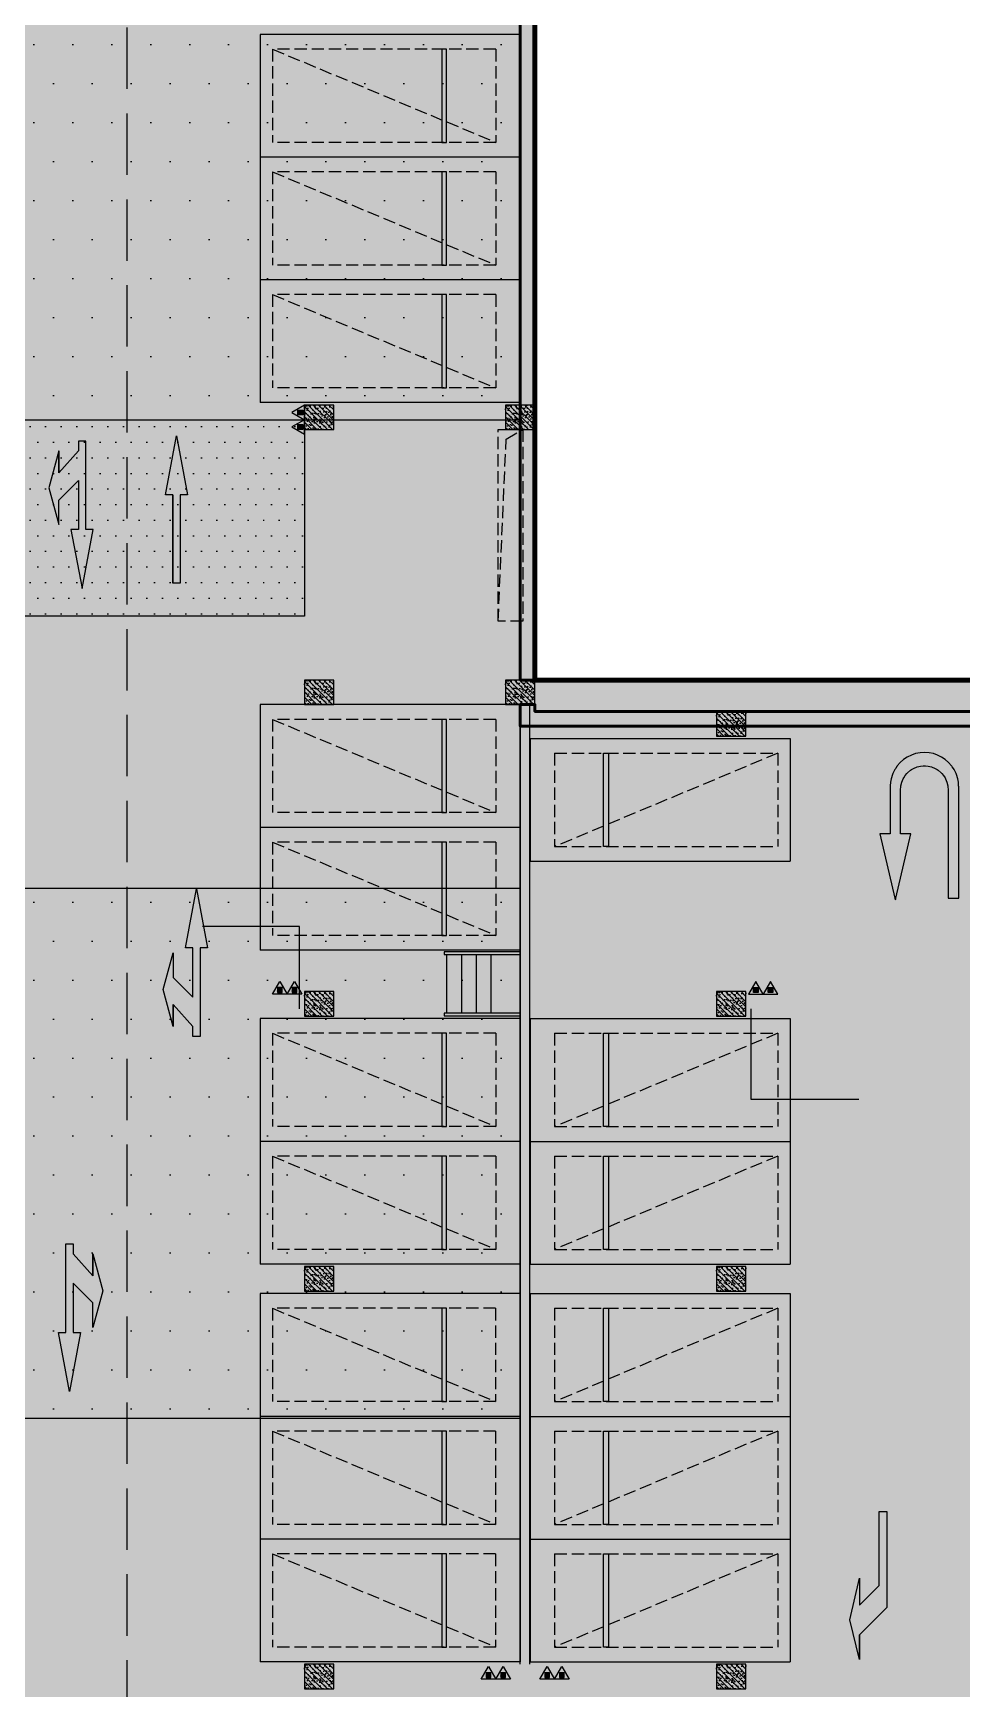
# Model space of a CAD drawing. Extents: x -1338203 to 1886333, y -530034 to 1031844.
# Drawn here: x 718328 to 737259, y 101746 to 135464 of the extents above; entities that cross this region are included whole.
import ezdxf

# ---------------------------------------------------------------- set-up
doc = ezdxf.new("R2010")
doc.units = 0
doc.header["$LTSCALE"] = 1000
doc.header["$MEASUREMENT"] = 0
for name, pattern in [('$2$DASH', [0.35, 0.25, -0.1]), ('A-001-平面B2$0$__DASH', [0.35, 0.25, -0.1]), ('DASH', [0.35, 0.25, -0.1])]:
    doc.linetypes.add(name, pattern=pattern)
for name, color, linetype in [('$0$0A-O-HOLE', 52, 'Continuous'), ('$0$DIM_SYMB', 3, 'Continuous'), ('0A-P-PKNG-LINE', 9, 'Continuous'), ('A-001-平面参照B1$0$0A-ELEV-PATT', 8, 'Continuous'), ('A-001-平面参照B1$0$A-001-平面参照B1$0$0A-E-STRS-RAIL', 163, 'Continuous'), ('A-001-平面参照B1$0$A-001-平面参照B1$0$0A-P-PKNG-LINE', 9, 'Continuous'), ('A-001-平面参照B1$0$AUDIT_D_220531184525-2', 40, 'Continuous'), ('A-001-平面参照B1$0$AUDIT_D_230220110243-2', 52, 'Continuous'), ('A-FIRE', 7, 'Continuous'), ('p-a-regular', 5, 'Continuous'), ('S001地下一墙柱$0$0S-CW-HATCH', 251, 'Continuous'), ('S001地下一墙柱$0$0S-CW-HATCH-UP', 251, 'Continuous'), ('S001地下一墙柱$0$S001地下一墙柱$0$0S-CC-LINE', 52, 'Continuous'), ('S001地下一墙柱$0$S001地下一墙柱$0$0S-CW-HATCH', 251, 'Continuous'), ('S001地下一墙柱$0$S001地下一墙柱$0$0S-CW-HATCH-UP', 251, 'Continuous'), ('中心线', 42, 'Continuous'), ('地面指向箭头', 7, 'Continuous'), ('负一层消火栓$0$0P-DIM-FH', 3, 'Continuous'), ('负一层消火栓$0$0P-EQUIP-FH', 7, 'Continuous')]:
    doc.layers.add(name, color=color, linetype=linetype)
doc.layers.add('AAD-A-PROOF', color=30, linetype='Continuous', plot=False)
doc.layers.add('p-a-regular-narrow', color=7, linetype='Continuous', true_color=0x9600ff)
doc.layers.add('p-a-wall', color=7, linetype='Continuous', lineweight=50)
doc.layers.add('p-h-walkable', color=7, linetype='Continuous', lineweight=70, true_color=0xf0f0f0)
pattern_1 = [(0, (-766365.4, -306889.1), (396.875, 793.75), [0, -793.75])]

# ---------------------------------------------------------------- blocks, each defined once
blk = doc.blocks.new('A-001-平面参照B1')
at = {"layer": 'A-001-平面参照B1$0$0A-ELEV-PATT'}
h = blk.add_hatch(dxfattribs=at)
h.set_pattern_fill('DOTS', color=256, scale=500)
h.set_pattern_definition(pattern_1)
h.paths.add_polyline_path([(-54209, -149450), (-54209, -177236), (-50099, -177236), (-50099, -177936), (-49159, -177936), (-49159, -179300), (-38097, -179300), (-38120, -167368), (-38109, -167352), (-38109, -149450)])
h = blk.add_hatch(dxfattribs=at)
h.set_pattern_fill('DOTS', color=256, scale=200)
h.set_pattern_definition([(360, (-766365.37, -306889.07), (158.75, 317.5), [0, -317.5])])
h.paths.add_polyline_path([(-49159, -179300), (-42509, -179300), (-42509, -183300), (-49159, -183300)])
h = blk.add_hatch(dxfattribs=at)
h.set_pattern_fill('DOTS', color=256, scale=500)
h.set_pattern_definition(pattern_1)
h.paths.add_polyline_path([(-48909, -188836), (-38109, -188836), (-38109, -199636), (-48909, -199636)])
at = {"layer": 'A-001-平面参照B1$0$A-001-平面参照B1$0$0A-E-STRS-RAIL'}
for points in [[(-38109, -190135), (-39659, -190135), (-39659, -190185), (-38109, -190185)], [(-38109, -191385), (-39659, -191385), (-39659, -191435), (-38109, -191435)]]:
    blk.add_lwpolyline(points, dxfattribs=at)
at = {"layer": 'A-001-平面参照B1$0$A-001-平面参照B1$0$0A-P-PKNG-LINE', "ltscale": 0.002}
blk.add_lwpolyline([(-38109, -190185), (-38109, -191385)], dxfattribs=at)
at = {"layer": 'A-001-平面参照B1$0$AUDIT_D_220531184525-2'}
for points in [[(-54209, -149450), (-54209, -177236), (-50099, -177236), (-50099, -177936), (-49159, -177936), (-49159, -179300), (-38097, -179300), (-38120, -167368), (-38109, -167352), (-38109, -149450), (-54209, -149450)], [(-39609, -190185), (-39609, -191385)], [(-39309, -190185), (-39309, -191385)], [(-39009, -190185), (-39009, -191385)], [(-38709, -190185), (-38709, -191385)]]:
    blk.add_lwpolyline(points, dxfattribs=at)
for points in [[(-49159, -179300), (-42509, -179300), (-42509, -183300), (-49159, -183300)], [(-48909, -188836), (-38109, -188836), (-38109, -199636), (-48909, -199636)]]:
    blk.add_lwpolyline(points, close=True, dxfattribs=at)
at = {"layer": 'A-001-平面参照B1$0$AUDIT_D_230220110243-2'}
for points in [[(-38110, -204643), (-38109, -185100)], [(-37910, -204643), (-37910, -185100)]]:
    blk.add_lwpolyline(points, dxfattribs=at)
blk = doc.blocks.new('A$C2C814229')
at = {"layer": '$0$0A-O-HOLE', "linetype": 'DASH'}
blk.add_lwpolyline([(-38559, -179499), (-38059, -179499), (-38059, -183399), (-38559, -183399)], close=True, dxfattribs=at)
blk.add_lwpolyline([(-38559, -183399), (-38396, -179692), (-38059, -179499)], dxfattribs=at)
blk = doc.blocks.new('负一层消火栓$0$$TwtSys$00000546')
h = blk.add_hatch()
h.set_pattern_fill('ANSI31', color=256, scale=200, style=0)
h.set_pattern_definition([(45, (-38543.802, -6670.83), (-17.67767, 17.67767), [])])
h.paths.add_polyline_path([(-65, 174), (65, 174), (65, 44), (-65, 44)])
for points in [[(0, 344), (-198, 0), (198, 0)], [(-65, 174), (65, 174), (65, 44), (-65, 44)]]:
    blk.add_lwpolyline(points, close=True)
blk = doc.blocks.new('负一层消火栓')
at = {"layer": '负一层消火栓$0$0P-DIM-FH'}
for p, q in [((-42609, -189618, 800), (-44583, -189618, 800)), ((-42609, -191293, 800), (-42609, -189618, 800)), ((-33409, -191293, 800), (-33409, -193134, 800)), ((-33409, -193134, 800), (-31206, -193134, 800))]:
    blk.add_line(p, q, dxfattribs=at)
at = {"layer": '负一层消火栓$0$0P-EQUIP-FH', "xscale": 0.7500000000000011, "yscale": 0.7500000000000011, "zscale": 0.7500000000000011, "rotation": 90}
for p in [(-42509, -179149), (-42509, -179446)]:
    blk.add_blockref('负一层消火栓$0$$TwtSys$00000546', p, dxfattribs=at)
at = {"layer": '负一层消火栓$0$0P-EQUIP-FH', "yscale": 0.75, "zscale": 0.75}
for p, xscale in [((-43008, -190993, 800), -0.75), ((-42710, -190993, 800), -0.75), ((-33308, -190993, 800), 0.75), ((-33010, -190993, 800), 0.75), ((-38755, -204944), -0.75), ((-38458, -204944), -0.75), ((-37560, -204944), -0.75), ((-37262, -204944), -0.75)]:
    blk.add_blockref('负一层消火栓$0$$TwtSys$00000546', p, dxfattribs=dict(at, xscale=xscale))
blk = doc.blocks.new('剖面位置')
at = {"layer": '$0$DIM_SYMB', "linetype": '$2$DASH', "ltscale": 5}
blk.add_lwpolyline([(-23908, 5282), (-23908, -83810), (-46125, -83810), (-46125, -260656)], dxfattribs=at)
blk.add_lwpolyline([(-23908, 5282), (-23908, -83810), (-46125, -83810), (-46125, -260656)], dxfattribs=at)
blk = doc.blocks.new('直行右转或左转')
at = {"layer": '地面指向箭头'}
blk.add_hatch(color=251, dxfattribs=at).paths.add_polyline_path([(3219528, 2452519), (3218327, 2452294), (3218327, 2452444), (3217325, 2452444), (3217726, 2452044), (3218227, 2452044), (3217476, 2451843), (3216725, 2452044), (3217175, 2452044), (3216725, 2452444), (3216524, 2452444), (3216524, 2452594), (3218327, 2452594), (3218327, 2452745)])
at = {"layer": '地面指向箭头', "color": 251}
blk.add_lwpolyline([(3216725, 2452044), (3217175, 2452044), (3216725, 2452044), (3217476, 2451843), (3218227, 2452044), (3217726, 2452044), (3217325, 2452444), (3218327, 2452444), (3218327, 2452294), (3219528, 2452519), (3218327, 2452745), (3218327, 2452594), (3216524, 2452594), (3216524, 2452444), (3216725, 2452444), (3217175, 2452044)], dxfattribs=at)
blk = doc.blocks.new('JTDT')
at = {"layer": 'A-FIRE'}
h = blk.add_hatch(color=251, dxfattribs=at)
h.dxf.hatch_style = 1
h.paths.add_polyline_path([(189165, 82916), (189162, 82988), (189159, 82988), (189147, 83060), (189144, 83075), (189126, 83123), (189114, 83162), (189105, 83180), (189081, 83230), (189072, 83245), (189057, 83269), (189036, 83299), (189024, 83317), (189021, 83320), (189021, 83323), (188961, 83389), (188893, 83449), (188818, 83500), (188734, 83542), (188650, 83571), (188561, 83586), (188468, 83592), (188378, 83586), (188288, 83571), (188202, 83542), (188118, 83500), (188043, 83449), (187974, 83389), (187915, 83323), (187915, 83320), (187912, 83317), (187900, 83299), (187882, 83269), (187864, 83245), (187858, 83230), (187831, 83180), (187822, 83162), (187810, 83123), (187795, 83075), (187789, 83060), (187777, 82988), (187771, 82916), (187771, 82895), (187771, 82839), (187771, 81938), (187559, 81938), (187559, 81935), (187867, 80625), (187876, 80592), (187882, 80625), (188190, 81935), (187983, 81935), (187983, 81938), (187983, 82839), (187986, 82895), (187989, 82916), (188007, 82988), (188037, 83060), (188046, 83075), (188076, 83123), (188109, 83162), (188124, 83180), (188184, 83230), (188205, 83245), (188247, 83269), (188318, 83299), (188390, 83317), (188441, 83320), (188468, 83323), (188492, 83320), (188543, 83317), (188615, 83299), (188686, 83269), (188728, 83245), (188749, 83230), (188809, 83180), (188824, 83162), (188857, 83123), (188887, 83075), (188896, 83060), (188926, 82988), (188944, 82916), (188947, 82895), (188949, 82839), (188949, 80625), (189168, 80625), (189168, 82839), (189168, 82895)])
at = {"layer": '地面指向箭头', "color": 251, "linetype": 'Continuous'}
blk.add_lwpolyline([(189165, 82916), (189162, 82988), (189159, 82988), (189147, 83060), (189144, 83075), (189126, 83123), (189114, 83162), (189105, 83180), (189081, 83230), (189072, 83245), (189057, 83269), (189036, 83299), (189024, 83317), (189021, 83320), (189021, 83323), (188961, 83389), (188893, 83449), (188818, 83500), (188734, 83542), (188650, 83571), (188561, 83586), (188468, 83592), (188378, 83586), (188288, 83571), (188202, 83542), (188118, 83500), (188043, 83449), (187974, 83389), (187915, 83323), (187915, 83320), (187912, 83317), (187900, 83299), (187882, 83269), (187864, 83245), (187858, 83230), (187831, 83180), (187822, 83162), (187810, 83123), (187795, 83075), (187789, 83060), (187777, 82988), (187771, 82916), (187771, 82895), (187771, 82839), (187771, 81938), (187559, 81938), (187559, 81935), (187867, 80625), (187876, 80592), (187882, 80625), (188190, 81935), (187983, 81935), (187983, 81938), (187983, 82839), (187986, 82895), (187989, 82916), (188007, 82988), (188037, 83060), (188046, 83075), (188076, 83123), (188109, 83162), (188124, 83180), (188184, 83230), (188205, 83245), (188247, 83269), (188318, 83299), (188390, 83317), (188441, 83320), (188468, 83323), (188492, 83320), (188543, 83317), (188615, 83299), (188686, 83269), (188728, 83245), (188749, 83230), (188809, 83180), (188824, 83162), (188857, 83123), (188887, 83075), (188896, 83060), (188926, 82988), (188944, 82916), (188947, 82895), (188949, 82839), (188949, 80625), (189168, 80625), (189168, 82839), (189168, 82895), (189165, 82916)], dxfattribs=at)
blk = doc.blocks.new('直行')
at = {"layer": '地面指向箭头'}
blk.add_hatch(color=251, dxfattribs=at).paths.add_polyline_path([(-29241, 4059962), (-29466, 4058762), (-29316, 4058762), (-29316, 4056961), (-29166, 4056961), (-29166, 4058762), (-29016, 4058762)])
at = {"layer": '地面指向箭头', "color": 251}
blk.add_lwpolyline([(-29316, 4058762), (-29316, 4056961), (-29316, 4058762), (-29316, 4058762), (-29466, 4058762), (-29241, 4059962), (-29016, 4058762), (-29166, 4058762), (-29166, 4056961), (-29316, 4056961), (-29316, 4056961)], dxfattribs=at)
blk = doc.blocks.new('左转或右转')
at = {"layer": '地面指向箭头'}
blk.add_hatch(color=251, dxfattribs=at).paths.add_polyline_path([(3221046, 2451667), (3221247, 2450864), (3221247, 2451366), (3221799, 2451918), (3221799, 2453874), (3221648, 2453874), (3221648, 2452369), (3221247, 2451968), (3221247, 2452519)])
at = {"layer": '地面指向箭头', "color": 251}
blk.add_lwpolyline([(3221247, 2450864), (3221046, 2451667), (3221247, 2452519), (3221247, 2451968), (3221648, 2452369), (3221648, 2453874), (3221799, 2453874), (3221799, 2451918), (3221247, 2451366), (3221247, 2450864), (3221247, 2451366)], dxfattribs=at)
blk = doc.blocks.new('A$C9cb663f1')
at = {"layer": '中心线', "color": 251, "const_width": 150}
for points in [[(307560, -227917), (307560, -229917)], [(307560, -230711), (307560, -232711)], [(307560, -234862), (307560, -236862)], [(307635, -243968), (307635, -245968)], [(323860, -246026), (323860, -248026)], [(307635, -247968), (307635, -249968)], [(323860, -250026), (323860, -252026)], [(307635, -251471), (307635, -253471)], [(323860, -254026), (323860, -256026)], [(323860, -258026), (323860, -260026)]]:
    blk.add_lwpolyline(points, dxfattribs=at)
at = {"layer": '地面指向箭头', "color": 251, "linetype": 'Continuous', "rotation": 270}
blk.add_blockref('直行右转或左转', (-2145840, 2981920), dxfattribs=at)
at = {"layer": '地面指向箭头', "color": 251}
for name, p in [('直行', (337845, -4294461)), ('JTDT', (135381, -324540))]:
    blk.add_blockref(name, p, dxfattribs=at)
at = {"layer": '地面指向箭头', "color": 251, "linetype": 'Continuous'}
for p, xscale, rotation in [((-2143509, -3463252), -1, 270), ((2758943, 2965569), -1.000000000000004, 90)]:
    blk.add_blockref('直行右转或左转', p, dxfattribs=dict(at, xscale=xscale, rotation=rotation))
blk.add_blockref('左转或右转', (-2898719, -2710279), dxfattribs=at)

msp = doc.modelspace()

# ---------------------------------------------------------------- hatches: boundary and pattern name
at = {"layer": 'p-h-walkable', "ltscale": 0.002}
h = msp.add_hatch(color=256, dxfattribs=at)
h.dxf.hatch_style = 1
h.paths.add_polyline_path([(633826.6, 244460.7), (640276.6, 244575.6), (640576.6, 234544.8), (645576.7, 234544.6), (645576.7, 209278.9), (732355.9, 209029), (732355.1, 235229.9), (738506.7, 235229.9), (738506.6, 268838.9), (732734.3, 268838.9), (732734.3, 272898.9), (711963.1, 272898.9), (711963.1, 278984.7), (717256.7, 278984.7), (717256.7, 284049), (733571.6, 284135.6), (733996.6, 290449.1), (739216.6, 290449.1), (739766.6, 284299.1), (754626.6, 284299.1), (755296.6, 290449.1), (760516.6, 290449.1), (760816.6, 283049.1), (760816.3, 275879.2), (775122.6, 275879.2), (776006.6, 274138.9), (776006.6, 259429.1), (778716.6, 259429.1), (778716.6, 238849.1), (783416.6, 238849.1), (783416.6, 237229.1), (782066.6, 237229.1), (782066.6, 234429.1), (779546.6, 234429.1), (779546.6, 237129.1), (773916.6, 237129.1), (773916.6, 243229.1), (764306.6, 243225.6), (764306.6, 236639.1), (760766.6, 236639.1), (760766.6, 234429.1), (758246.6, 234429.1), (758246.6, 238649.1), (762116.6, 238649.1), (762116.6, 243225.6), (748656.6, 243225.6), (748756.3, 207529.1), (800106.6, 207528.9), (800206.7, 201639.7), (812908.2, 202239.1), (812576.6, 180449.3), (744206, 180449.3), (744206, 173439), (728556.7, 173439), (728556.6, 122289.1), (746356.6, 122289.1), (750916.6, 132325.6), (842896.6, 132325.6), (843211.6, 121345.6), (839116.6, 121345.6), (839116.6, 93449.1), (864906.6, 93449.1), (864906.6, 79694), (875856.6, 74929.1), (875856.6, 65749.1), (834560.6, 65749.1), (839142.9, 28436.3), (869465.5, 32160.2), (871163.4, 18334), (873704.3, 18646.1), (877328.9, 5540.2), (761876.2, -8638.5), (761133.2, 2082.3), (764950.9, 5291.5), (763253.1, 19116.3), (799242.7, 23536.1), (793807.6, 65749.1), (750756.6, 65749.1), (751556.6, 81645.6), (636016.6, 81645.6), (636016.6, 96345.6), (629416.6, 96345.6), (629416.6, 118203.2), (622306.6, 118203.2), (622286.6, 139083.2), (644406.6, 137003.2), (644406.6, 129968.2), (656656.6, 129968.2), (656406.6, 138083.2), (712156.6, 138083.2), (711856.6, 184449.1), (581811.6, 184349.1), (581826.6, 197199.1), (585876.6, 197449.1), (585976.6, 209279), (629226.6, 209578.9), (628926.8, 236145.4), (633826.6, 236145.6)])
at = {"layer": 'S001地下一墙柱$0$0S-CW-HATCH'}
h = msp.add_hatch(color=256, dxfattribs=at)
h.dxf.hatch_style = 1
h.paths.add_polyline_path([(728256.6, 173439), (728556.6, 173439), (728556.6, 122289.1), (728256.6, 122289.1)])
at = {"layer": 'S001地下一墙柱$0$0S-CW-HATCH', "ltscale": 0.002}
h = msp.add_hatch(color=256, dxfattribs=at)
h.dxf.hatch_style = 1
h.paths.add_polyline_path([(746356.6, 121349.1), (746356.6, 121649.1), (728556.6, 121649.9), (728556.6, 121789), (728256.6, 121789.1), (728256.6, 121349.9), (746356.6, 121349.1)])
at = {"layer": 'S001地下一墙柱$0$0S-CW-HATCH-UP'}
h = msp.add_hatch(dxfattribs=at)
h.set_pattern_fill('钢筋混凝土', color=256, scale=30)
h.set_pattern_definition([(45, (766365.37, 306889.074), (-53.03301, 53.03301), []), (50, (766365.37, 306889.07), (215.17805, -18.82564), [22.5, -247.5]), (355, (766365.37, 306889.07), (-41.6254, 225.65764), [18, -198]), (100.4514, (766383.3, 306887.5), (173.55281, 206.83186), [19.12206, -210.34263]), (46.1842, (766365.37, 306949.07), (320.1723, -49.6557), [33.75, -371.25]), (96.6356, (766392.05, 306944.94), (280.3988, 292.23536), [28.6831, -315.5139]), (351.1842, (766365.37, 306949.07), (280.3986, 292.2356), [27, -297]), (21, (766395.37, 306934.07), (179.07212, -120.78567), [22.5, -247.5]), (326, (766395.37, 306934.07), (72.9946, 217.54501), [18, -198]), (71.4514, (766410.29, 306924), (252.0668, 96.75915), [19.12206, -210.34263]), (37.5, (766365.37, 306889.07), (3.647957, 99.868156), [0, -195.6, 0, -201, 0, -198.75]), (7.5, (766365.37, 306889.07), (78.92086, 118.323514), [0, -114.6, 0, -191.1, 0, -75.75]), (327.5, (766298.47, 306889.07), (160.14673, -6.76646), [0, -75, 0, -234, 0, -310.5]), (317.5, (766268.47, 306889.07), (174.95585, 30.03149), [0, -97.5, 0, -155.4, 0, -220.5])])
h.paths.add_polyline_path([(728256.6, 173439), (728556.6, 173439), (728556.6, 122289.1), (728256.6, 122289.1)])
at = {"layer": 'S001地下一墙柱$0$0S-CW-HATCH-UP', "ltscale": 0.002}
h = msp.add_hatch(dxfattribs=at)
h.set_pattern_fill('钢筋混凝土', color=256, scale=30)
h.set_pattern_definition([(45, (-0.0001, 0.0004), (-53.0330086, 53.0330086), []), (50, (-0.0001, 0.0004), (215.178055, -18.82564), [22.5, -247.5]), (355, (-0.0001, 0.0004), (-41.6254, 225.65764), [18, -198]), (100.4514, (17.93, -1.57), (173.552815, 206.83186), [19.12206, -210.342634]), (46.1842, (-0.0001, 60), (320.17231, -49.6557), [33.75, -371.25]), (96.6356, (26.68, 55.86), (280.39881, 292.23536), [28.68309, -315.5139]), (351.1842, (-0.0001, 60), (280.39858, 292.23558), [27, -297]), (21, (30, 45), (179.072116, -120.785667), [22.5, -247.5]), (326, (30, 45), (72.9946, 217.545014), [18, -198]), (71.4514, (44.92, 34.93), (252.06679, 96.75915), [19.12206, -210.342634]), (37.5, (-0.0001, 0.0004), (3.6479566, 99.868156), [0, -195.6, 0, -201, 0, -198.75]), (7.5, (-0.0001, 0.0004), (78.920861, 118.323514), [0, -114.6, 0, -191.1, 0, -75.75]), (327.5, (-66.9, 0.0004), (160.146731, -6.7664615), [0, -75, 0, -234, 0, -310.5]), (317.5, (-96.9, 0.0004), (174.95585, 30.031495), [0, -97.5, 0, -155.4, 0, -220.5])])
h.paths.add_polyline_path([(746356.6, 121349.1), (746356.6, 121649.1), (728556.6, 121649.9), (728556.6, 121789), (728256.6, 121789.1), (728256.6, 121349.9), (746356.6, 121349.1)])
at = {"layer": 'S001地下一墙柱$0$S001地下一墙柱$0$0S-CW-HATCH'}
h = msp.add_hatch(color=256, dxfattribs=at)
h.dxf.hatch_style = 1
h.paths.add_polyline_path([(724456.5, 127389.1), (724456.5, 127889.1), (723856.5, 127889.1), (723856.5, 127389.1)])
h = msp.add_hatch(color=256, dxfattribs=at)
h.dxf.hatch_style = 1
h.paths.add_polyline_path([(728556.6, 127389.1), (728556.6, 127889.1), (727956.6, 127889.1), (727956.6, 127389.1)])
h = msp.add_hatch(color=256, dxfattribs=at)
h.dxf.hatch_style = 1
h.paths.add_polyline_path([(724456.6, 121789.1), (724456.6, 122289.1), (723856.6, 122289.1), (723856.6, 121789.1)])
h = msp.add_hatch(color=256, dxfattribs=at)
h.dxf.hatch_style = 1
h.paths.add_polyline_path([(728556.6, 121789.1), (728556.6, 122289.1), (727956.6, 122289.1), (727956.6, 121789.1)])
h = msp.add_hatch(color=256, dxfattribs=at)
h.dxf.hatch_style = 1
h.paths.add_polyline_path([(732856.6, 121149.1), (732856.6, 121649.1), (732256.6, 121649.1), (732256.6, 121149.1)])
h = msp.add_hatch(color=256, dxfattribs=at)
h.dxf.hatch_style = 1
h.paths.add_polyline_path([(724456.6, 115445.6), (724456.6, 115945.6), (723856.6, 115945.6), (723856.6, 115445.6)])
h = msp.add_hatch(color=256, dxfattribs=at)
h.dxf.hatch_style = 1
h.paths.add_polyline_path([(732856.6, 115445.6), (732856.6, 115945.6), (732256.6, 115945.6), (732256.6, 115445.6)])
h = msp.add_hatch(color=256, dxfattribs=at)
h.dxf.hatch_style = 1
h.paths.add_polyline_path([(724456.6, 109845.6), (724456.6, 110345.6), (723856.6, 110345.6), (723856.6, 109845.6)])
h = msp.add_hatch(color=256, dxfattribs=at)
h.dxf.hatch_style = 1
h.paths.add_polyline_path([(732856.6, 109845.6), (732856.6, 110345.6), (732256.6, 110345.6), (732256.6, 109845.6)])
h = msp.add_hatch(color=256, dxfattribs=at)
h.dxf.hatch_style = 1
h.paths.add_polyline_path([(724456.6, 101745.6), (724456.6, 102245.6), (723856.6, 102245.6), (723856.6, 101745.6)])
h = msp.add_hatch(color=256, dxfattribs=at)
h.dxf.hatch_style = 1
h.paths.add_polyline_path([(732856.6, 101745.6), (732856.6, 102245.6), (732256.6, 102245.6), (732256.6, 101745.6)])
at = {"layer": 'S001地下一墙柱$0$S001地下一墙柱$0$0S-CW-HATCH-UP'}
h = msp.add_hatch(dxfattribs=at)
h.set_pattern_fill('钢筋混凝土', color=256, scale=30, angle=-90)
h.set_pattern_definition([(315, (733408.22, 95078.33), (53.03301, 53.03301), []), (320, (733408.22, 95078.33), (-18.8256, -215.1781), [22.5, -247.5]), (265, (733408.22, 95078.33), (225.6576, 41.6254), [18, -198]), (10.4514, (733406.65, 95060.4), (206.8319, -173.5528), [19.122, -210.3426]), (316.1842, (733468.22, 95078.33), (-49.6557, -320.1723), [33.75, -371.25]), (6.6356, (733464.08, 95051.65), (292.2354, -280.3988), [28.683, -315.514]), (261.1842, (733468.22, 95078.33), (292.2356, -280.3986), [27, -297]), (291, (733453.22, 95048.33), (-120.7857, -179.0721), [22.5, -247.5]), (236, (733453.22, 95048.33), (217.545, -72.9946), [18, -198]), (341.4514, (733443.15, 95033.4), (96.7591, -252.0668), [19.122, -210.3426]), (307.5, (733408.22, 95078.33), (99.86816, -3.64796), [0, -195.6, 0, -201, 0, -198.75]), (277.5, (733408.22, 95078.33), (118.3235, -78.92086), [0, -114.6, 0, -191.1, 0, -75.75]), (237.5, (733408.22, 95145.23), (-6.76646, -160.14673), [0, -75, 0, -234, 0, -310.5]), (227.5, (733408.22, 95175.23), (30.0315, -174.95585), [0, -97.5, 0, -155.4, 0, -220.5])])
h.paths.add_polyline_path([(724456.5, 127389.1), (724456.5, 127889.1), (723856.5, 127889.1), (723856.5, 127389.1)])
h = msp.add_hatch(dxfattribs=at)
h.set_pattern_fill('钢筋混凝土', color=256, scale=30, angle=-90)
h.set_pattern_definition([(315, (737508.326, 95078.33), (53.03301, 53.03301), []), (320, (737508.33, 95078.33), (-18.8256, -215.1781), [22.5, -247.5]), (265, (737508.33, 95078.33), (225.6576, 41.6254), [18, -198]), (10.4514, (737506.76, 95060.4), (206.8319, -173.5528), [19.122, -210.3426]), (316.1842, (737568.33, 95078.33), (-49.6557, -320.1723), [33.75, -371.25]), (6.6356, (737564.2, 95051.65), (292.2354, -280.3988), [28.683, -315.514]), (261.1842, (737568.33, 95078.33), (292.2356, -280.3986), [27, -297]), (291, (737553.33, 95048.33), (-120.7857, -179.0721), [22.5, -247.5]), (236, (737553.33, 95048.33), (217.545, -72.9946), [18, -198]), (341.4514, (737543.26, 95033.4), (96.7591, -252.0668), [19.122, -210.3426]), (307.5, (737508.326, 95078.33), (99.86816, -3.64796), [0, -195.6, 0, -201, 0, -198.75]), (277.5, (737508.33, 95078.33), (118.3235, -78.92086), [0, -114.6, 0, -191.1, 0, -75.75]), (237.5, (737508.326, 95145.23), (-6.76646, -160.14673), [0, -75, 0, -234, 0, -310.5]), (227.5, (737508.33, 95175.23), (30.0315, -174.95585), [0, -97.5, 0, -155.4, 0, -220.5])])
h.paths.add_polyline_path([(728556.6, 127389.1), (728556.6, 127889.1), (727956.6, 127889.1), (727956.6, 127389.1)])
h = msp.add_hatch(dxfattribs=at)
h.set_pattern_fill('钢筋混凝土', color=256, scale=30, angle=-90)
h.set_pattern_definition([(315, (733408.34, 89478.33), (53.03301, 53.03301), []), (320, (733408.34, 89478.33), (-18.8256, -215.1781), [22.5, -247.5]), (265, (733408.34, 89478.33), (225.6576, 41.6254), [18, -198]), (10.4514, (733406.77, 89460.4), (206.8319, -173.5528), [19.122, -210.3426]), (316.1842, (733468.34, 89478.33), (-49.6557, -320.1723), [33.75, -371.25]), (6.6356, (733464.2, 89451.65), (292.2354, -280.3988), [28.683, -315.514]), (261.1842, (733468.34, 89478.33), (292.2356, -280.3986), [27, -297]), (291, (733453.34, 89448.33), (-120.7857, -179.0721), [22.5, -247.5]), (236, (733453.34, 89448.33), (217.545, -72.9946), [18, -198]), (341.4514, (733443.27, 89433.4), (96.7591, -252.0668), [19.122, -210.3426]), (307.5, (733408.34, 89478.33), (99.86816, -3.64796), [0, -195.6, 0, -201, 0, -198.75]), (277.5, (733408.34, 89478.33), (118.3235, -78.92086), [0, -114.6, 0, -191.1, 0, -75.75]), (237.5, (733408.34, 89545.23), (-6.76646, -160.14673), [0, -75, 0, -234, 0, -310.5]), (227.5, (733408.34, 89575.23), (30.0315, -174.95585), [0, -97.5, 0, -155.4, 0, -220.5])])
h.paths.add_polyline_path([(724456.6, 121789.1), (724456.6, 122289.1), (723856.6, 122289.1), (723856.6, 121789.1)])
h = msp.add_hatch(dxfattribs=at)
h.set_pattern_fill('钢筋混凝土', color=256, scale=30, angle=-90)
h.set_pattern_definition([(315, (737508.33, 89478.33), (53.03301, 53.03301), []), (320, (737508.33, 89478.33), (-18.8256, -215.1781), [22.5, -247.5]), (265, (737508.33, 89478.33), (225.6576, 41.6254), [18, -198]), (10.4514, (737506.76, 89460.4), (206.8319, -173.5528), [19.122, -210.3426]), (316.1842, (737568.33, 89478.33), (-49.6557, -320.1723), [33.75, -371.25]), (6.6356, (737564.2, 89451.65), (292.2354, -280.3988), [28.683, -315.514]), (261.1842, (737568.33, 89478.33), (292.2356, -280.3986), [27, -297]), (291, (737553.33, 89448.33), (-120.7857, -179.0721), [22.5, -247.5]), (236, (737553.33, 89448.33), (217.545, -72.9946), [18, -198]), (341.4514, (737543.27, 89433.4), (96.7591, -252.0668), [19.122, -210.3426]), (307.5, (737508.33, 89478.33), (99.86816, -3.64796), [0, -195.6, 0, -201, 0, -198.75]), (277.5, (737508.33, 89478.33), (118.3235, -78.92086), [0, -114.6, 0, -191.1, 0, -75.75]), (237.5, (737508.33, 89545.23), (-6.76646, -160.14673), [0, -75, 0, -234, 0, -310.5]), (227.5, (737508.33, 89575.23), (30.0315, -174.95585), [0, -97.5, 0, -155.4, 0, -220.5])])
h.paths.add_polyline_path([(728556.6, 121789.1), (728556.6, 122289.1), (727956.6, 122289.1), (727956.6, 121789.1)])
h = msp.add_hatch(dxfattribs=at)
h.set_pattern_fill('钢筋混凝土', color=256, scale=30, angle=-90)
h.set_pattern_definition([(315, (741808.33, 88838.34), (53.03301, 53.03301), []), (320, (741808.33, 88838.34), (-18.8256, -215.1781), [22.5, -247.5]), (265, (741808.33, 88838.34), (225.6576, 41.6254), [18, -198]), (10.4514, (741806.76, 88820.4), (206.8319, -173.5528), [19.122, -210.3426]), (316.1842, (741868.33, 88838.34), (-49.6557, -320.1723), [33.75, -371.25]), (6.6356, (741864.2, 88811.66), (292.2354, -280.3988), [28.683, -315.514]), (261.1842, (741868.33, 88838.34), (292.2356, -280.3986), [27, -297]), (291, (741853.33, 88808.34), (-120.7857, -179.0721), [22.5, -247.5]), (236, (741853.33, 88808.34), (217.545, -72.9946), [18, -198]), (341.4514, (741843.27, 88793.42), (96.7591, -252.0668), [19.122, -210.3426]), (307.5, (741808.33, 88838.34), (99.86816, -3.64796), [0, -195.6, 0, -201, 0, -198.75]), (277.5, (741808.33, 88838.34), (118.3235, -78.92086), [0, -114.6, 0, -191.1, 0, -75.75]), (237.5, (741808.33, 88905.24), (-6.76646, -160.14673), [0, -75, 0, -234, 0, -310.5]), (227.5, (741808.33, 88935.24), (30.0315, -174.95585), [0, -97.5, 0, -155.4, 0, -220.5])])
h.paths.add_polyline_path([(732856.6, 121149.1), (732856.6, 121649.1), (732256.6, 121649.1), (732256.6, 121149.1)])
h = msp.add_hatch(dxfattribs=at)
h.set_pattern_fill('钢筋混凝土', color=256, scale=30, angle=-90)
h.set_pattern_definition([(315, (733408.34, 83134.854), (53.03301, 53.03301), []), (320, (733408.34, 83134.85), (-18.8256, -215.1781), [22.5, -247.5]), (265, (733408.34, 83134.85), (225.6576, 41.6254), [18, -198]), (10.4514, (733406.77, 83116.92), (206.8319, -173.5528), [19.122, -210.3426]), (316.1842, (733468.34, 83134.85), (-49.6557, -320.1723), [33.75, -371.25]), (6.6356, (733464.2, 83108.17), (292.2354, -280.3988), [28.683, -315.514]), (261.1842, (733468.34, 83134.85), (292.2356, -280.3986), [27, -297]), (291, (733453.34, 83104.85), (-120.7857, -179.0721), [22.5, -247.5]), (236, (733453.34, 83104.85), (217.545, -72.9946), [18, -198]), (341.4514, (733443.27, 83089.93), (96.7591, -252.0668), [19.122, -210.3426]), (307.5, (733408.34, 83134.854), (99.86816, -3.64796), [0, -195.6, 0, -201, 0, -198.75]), (277.5, (733408.34, 83134.85), (118.3235, -78.92086), [0, -114.6, 0, -191.1, 0, -75.75]), (237.5, (733408.34, 83201.75), (-6.76646, -160.14673), [0, -75, 0, -234, 0, -310.5]), (227.5, (733408.34, 83231.75), (30.0315, -174.95585), [0, -97.5, 0, -155.4, 0, -220.5])])
h.paths.add_polyline_path([(724456.6, 115445.6), (724456.6, 115945.6), (723856.6, 115945.6), (723856.6, 115445.6)])
h = msp.add_hatch(dxfattribs=at)
h.set_pattern_fill('钢筋混凝土', color=256, scale=30, angle=-90)
h.set_pattern_definition([(315, (741808.335, 83134.854), (53.03301, 53.03301), []), (320, (741808.33, 83134.85), (-18.8256, -215.1781), [22.5, -247.5]), (265, (741808.33, 83134.85), (225.6576, 41.6254), [18, -198]), (10.4514, (741806.77, 83116.92), (206.8319, -173.5528), [19.122, -210.3426]), (316.1842, (741868.33, 83134.85), (-49.6557, -320.1723), [33.75, -371.25]), (6.6356, (741864.2, 83108.17), (292.2354, -280.3988), [28.683, -315.514]), (261.1842, (741868.33, 83134.85), (292.2356, -280.3986), [27, -297]), (291, (741853.33, 83104.85), (-120.7857, -179.0721), [22.5, -247.5]), (236, (741853.33, 83104.85), (217.545, -72.9946), [18, -198]), (341.4514, (741843.27, 83089.93), (96.7591, -252.0668), [19.122, -210.3426]), (307.5, (741808.335, 83134.854), (99.86816, -3.64796), [0, -195.6, 0, -201, 0, -198.75]), (277.5, (741808.33, 83134.85), (118.3235, -78.92086), [0, -114.6, 0, -191.1, 0, -75.75]), (237.5, (741808.335, 83201.75), (-6.76646, -160.14673), [0, -75, 0, -234, 0, -310.5]), (227.5, (741808.33, 83231.75), (30.0315, -174.95585), [0, -97.5, 0, -155.4, 0, -220.5])])
h.paths.add_polyline_path([(732856.6, 115445.6), (732856.6, 115945.6), (732256.6, 115945.6), (732256.6, 115445.6)])
h = msp.add_hatch(dxfattribs=at)
h.set_pattern_fill('钢筋混凝土', color=256, scale=30, angle=-90)
h.set_pattern_definition([(315, (733408.32, 77534.854), (53.03301, 53.03301), []), (320, (733408.32, 77534.85), (-18.8256, -215.1781), [22.5, -247.5]), (265, (733408.32, 77534.85), (225.6576, 41.6254), [18, -198]), (10.4514, (733406.75, 77516.92), (206.8319, -173.5528), [19.122, -210.3426]), (316.1842, (733468.32, 77534.85), (-49.6557, -320.1723), [33.75, -371.25]), (6.6356, (733464.18, 77508.17), (292.2354, -280.3988), [28.683, -315.514]), (261.1842, (733468.32, 77534.85), (292.2356, -280.3986), [27, -297]), (291, (733453.32, 77504.85), (-120.7857, -179.0721), [22.5, -247.5]), (236, (733453.32, 77504.85), (217.545, -72.9946), [18, -198]), (341.4514, (733443.26, 77489.93), (96.7591, -252.0668), [19.122, -210.3426]), (307.5, (733408.32, 77534.854), (99.86816, -3.64796), [0, -195.6, 0, -201, 0, -198.75]), (277.5, (733408.32, 77534.85), (118.3235, -78.92086), [0, -114.6, 0, -191.1, 0, -75.75]), (237.5, (733408.32, 77601.75), (-6.76646, -160.14673), [0, -75, 0, -234, 0, -310.5]), (227.5, (733408.32, 77631.75), (30.0315, -174.95585), [0, -97.5, 0, -155.4, 0, -220.5])])
h.paths.add_polyline_path([(724456.6, 109845.6), (724456.6, 110345.6), (723856.6, 110345.6), (723856.6, 109845.6)])
h = msp.add_hatch(dxfattribs=at)
h.set_pattern_fill('钢筋混凝土', color=256, scale=30, angle=-90)
h.set_pattern_definition([(315, (741808.33, 77534.854), (53.03301, 53.03301), []), (320, (741808.33, 77534.85), (-18.8256, -215.1781), [22.5, -247.5]), (265, (741808.33, 77534.85), (225.6576, 41.6254), [18, -198]), (10.4514, (741806.76, 77516.92), (206.8319, -173.5528), [19.122, -210.3426]), (316.1842, (741868.33, 77534.85), (-49.6557, -320.1723), [33.75, -371.25]), (6.6356, (741864.2, 77508.17), (292.2354, -280.3988), [28.683, -315.514]), (261.1842, (741868.33, 77534.85), (292.2356, -280.3986), [27, -297]), (291, (741853.33, 77504.85), (-120.7857, -179.0721), [22.5, -247.5]), (236, (741853.33, 77504.85), (217.545, -72.9946), [18, -198]), (341.4514, (741843.27, 77489.93), (96.7591, -252.0668), [19.122, -210.3426]), (307.5, (741808.33, 77534.854), (99.86816, -3.64796), [0, -195.6, 0, -201, 0, -198.75]), (277.5, (741808.33, 77534.85), (118.3235, -78.92086), [0, -114.6, 0, -191.1, 0, -75.75]), (237.5, (741808.33, 77601.75), (-6.76646, -160.14673), [0, -75, 0, -234, 0, -310.5]), (227.5, (741808.33, 77631.75), (30.0315, -174.95585), [0, -97.5, 0, -155.4, 0, -220.5])])
h.paths.add_polyline_path([(732856.6, 109845.6), (732856.6, 110345.6), (732256.6, 110345.6), (732256.6, 109845.6)])
h = msp.add_hatch(dxfattribs=at)
h.set_pattern_fill('钢筋混凝土', color=256, scale=30, angle=-90)
h.set_pattern_definition([(315, (733408.33, 69434.854), (53.03301, 53.03301), []), (320, (733408.33, 69434.85), (-18.8256, -215.1781), [22.5, -247.5]), (265, (733408.33, 69434.85), (225.6576, 41.6254), [18, -198]), (10.4514, (733406.76, 69416.92), (206.8319, -173.5528), [19.122, -210.3426]), (316.1842, (733468.33, 69434.85), (-49.6557, -320.1723), [33.75, -371.25]), (6.6356, (733464.2, 69408.17), (292.2354, -280.3988), [28.683, -315.514]), (261.1842, (733468.33, 69434.85), (292.2356, -280.3986), [27, -297]), (291, (733453.33, 69404.85), (-120.7857, -179.0721), [22.5, -247.5]), (236, (733453.33, 69404.85), (217.545, -72.9946), [18, -198]), (341.4514, (733443.27, 69389.93), (96.7591, -252.0668), [19.122, -210.3426]), (307.5, (733408.33, 69434.854), (99.86816, -3.64796), [0, -195.6, 0, -201, 0, -198.75]), (277.5, (733408.33, 69434.85), (118.3235, -78.92086), [0, -114.6, 0, -191.1, 0, -75.75]), (237.5, (733408.33, 69501.75), (-6.76646, -160.14673), [0, -75, 0, -234, 0, -310.5]), (227.5, (733408.33, 69531.75), (30.0315, -174.95585), [0, -97.5, 0, -155.4, 0, -220.5])])
h.paths.add_polyline_path([(724456.6, 101745.6), (724456.6, 102245.6), (723856.6, 102245.6), (723856.6, 101745.6)])
h = msp.add_hatch(dxfattribs=at)
h.set_pattern_fill('钢筋混凝土', color=256, scale=30, angle=-90)
h.set_pattern_definition([(315, (741808.33, 69434.854), (53.03301, 53.03301), []), (320, (741808.33, 69434.85), (-18.8256, -215.1781), [22.5, -247.5]), (265, (741808.33, 69434.85), (225.6576, 41.6254), [18, -198]), (10.4514, (741806.76, 69416.92), (206.8319, -173.5528), [19.122, -210.3426]), (316.1842, (741868.33, 69434.85), (-49.6557, -320.1723), [33.75, -371.25]), (6.6356, (741864.2, 69408.17), (292.2354, -280.3988), [28.683, -315.514]), (261.1842, (741868.33, 69434.85), (292.2356, -280.3986), [27, -297]), (291, (741853.33, 69404.85), (-120.7857, -179.0721), [22.5, -247.5]), (236, (741853.33, 69404.85), (217.545, -72.9946), [18, -198]), (341.4514, (741843.27, 69389.93), (96.7591, -252.0668), [19.122, -210.3426]), (307.5, (741808.33, 69434.854), (99.86816, -3.64796), [0, -195.6, 0, -201, 0, -198.75]), (277.5, (741808.33, 69434.85), (118.3235, -78.92086), [0, -114.6, 0, -191.1, 0, -75.75]), (237.5, (741808.33, 69501.75), (-6.76646, -160.14673), [0, -75, 0, -234, 0, -310.5]), (227.5, (741808.33, 69531.75), (30.0315, -174.95585), [0, -97.5, 0, -155.4, 0, -220.5])])
h.paths.add_polyline_path([(732856.6, 101745.6), (732856.6, 102245.6), (732256.6, 102245.6), (732256.6, 101745.6)])

# ---------------------------------------------------------------- linework, layer by layer
for p, q in [((728256.6, 135439.1), (722956.6, 135439.1)), ((722956.6, 135439.1), (722956.6, 132939.1)), ((728256.6, 135439.1), (728256.6, 132939.1)), ((728256.6, 132939.1), (722956.6, 132939.1)), ((722956.6, 132939.1), (722956.6, 130439.1)), ((728256.6, 132939.1), (722956.6, 132939.1)), ((728256.6, 132939.1), (728256.6, 130439.1)), ((728256.6, 130439.1), (722956.6, 130439.1)), ((722956.6, 130439.1), (722956.6, 127939.1)), ((728256.6, 130439.1), (722956.6, 130439.1)), ((728256.6, 130439.1), (728256.6, 127939.1)), ((728256.6, 127939.1), (722956.6, 127939.1)), ((728256.5, 121789.1), (722956.5, 121789.1)), ((722956.5, 121789.1), (722956.5, 119289.1)), ((728256.5, 121789.1), (728256.5, 119289.1)), ((728456.7, 121099.1), (733756.7, 121099.1)), ((728456.7, 121099.1), (728456.7, 118599.1)), ((733756.7, 121099.1), (733756.7, 118599.1)), ((728256.5, 119289.1), (722956.5, 119289.1)), ((728256.5, 119289.1), (722956.5, 119289.1)), ((722956.5, 119289.1), (722956.5, 116789.1)), ((728256.5, 119289.1), (728256.5, 116789.1)), ((728456.7, 118599.1), (733756.7, 118599.1)), ((728256.5, 116789.1), (722956.5, 116789.1)), ((728256.6, 115395.8), (722956.6, 115395.8)), ((722956.6, 115395.8), (722956.6, 112895.8)), ((728256.6, 115395.8), (728256.6, 112895.8)), ((728456.8, 115395.8), (733756.8, 115395.8)), ((728456.8, 115395.8), (728456.8, 112895.8)), ((733756.8, 115395.8), (733756.8, 112895.8)), ((728256.6, 112895.8), (722956.6, 112895.8)), ((722956.6, 112895.8), (722956.6, 110395.8)), ((728256.6, 112895.8), (722956.6, 112895.8)), ((728256.6, 112895.8), (728256.6, 110395.8)), ((728456.8, 112895.8), (733756.8, 112895.8)), ((728456.8, 112895.8), (728456.8, 110395.8)), ((728456.8, 112895.8), (733756.8, 112895.8)), ((733756.8, 112895.8), (733756.8, 110395.8)), ((728256.6, 110395.8), (722956.6, 110395.8)), ((728456.8, 110395.8), (733756.8, 110395.8)), ((728255.4, 109795.8), (722955.4, 109795.8)), ((722955.4, 109795.8), (722955.4, 107295.8)), ((728255.4, 109795.8), (728255.4, 107295.8)), ((728456.8, 109795.8), (733756.8, 109795.8)), ((728456.8, 109795.8), (728456.8, 107295.8)), ((733756.8, 109795.8), (733756.8, 107295.8)), ((728255.4, 107295.8), (722955.4, 107295.8)), ((722955.4, 107295.8), (722955.4, 104795.8)), ((728255.4, 107295.8), (722955.4, 107295.8)), ((728255.4, 107295.8), (728255.4, 104795.8)), ((728456.8, 107295.8), (733756.8, 107295.8)), ((728456.8, 107295.8), (728456.8, 104795.8)), ((728456.8, 107295.8), (733756.8, 107295.8)), ((733756.8, 107295.8), (733756.8, 104795.8)), ((728255.4, 104795.8), (722955.4, 104795.8)), ((722955.4, 104795.8), (722955.4, 102295.8)), ((728255.4, 104795.8), (722955.4, 104795.8)), ((728255.4, 104795.8), (728255.4, 102295.8)), ((728456.8, 104795.8), (733756.8, 104795.8)), ((728456.8, 104795.8), (728456.8, 102295.8)), ((728456.8, 104795.8), (733756.8, 104795.8)), ((733756.8, 104795.8), (733756.8, 102295.8)), ((728255.4, 102295.8), (722955.4, 102295.8)), ((728456.8, 102295.8), (733756.8, 102295.8))]:
    msp.add_line(p, q)
at = {"linetype": 'A-001-平面B2$0$__DASH'}
for p, q in [((723206.6, 135139.1), (723206.6, 133239.1)), ((727756.6, 135139.1), (723206.6, 135139.1)), ((727756.6, 135139.1), (727756.6, 133239.1)), ((727756.6, 133239.1), (723206.6, 133239.1)), ((723206.6, 132639.1), (723206.6, 130739.1)), ((727756.6, 132639.1), (723206.6, 132639.1)), ((727756.6, 132639.1), (727756.6, 130739.1)), ((727756.6, 130739.1), (723206.6, 130739.1)), ((723206.6, 130139.1), (723206.6, 128239.1)), ((727756.6, 130139.1), (723206.6, 130139.1)), ((727756.6, 130139.1), (727756.6, 128239.1)), ((727756.6, 128239.1), (723206.6, 128239.1)), ((723206.5, 121489.1), (723206.5, 119589.1)), ((727756.5, 121489.1), (723206.5, 121489.1)), ((727756.5, 121489.1), (727756.5, 119589.1)), ((728956.7, 120799.1), (728956.7, 118899.1)), ((728956.7, 120799.1), (733506.7, 120799.1)), ((733506.7, 120799.1), (733506.7, 118899.1)), ((727756.5, 119589.1), (723206.5, 119589.1)), ((723206.5, 118989.1), (723206.5, 117089.1)), ((727756.5, 118989.1), (723206.5, 118989.1)), ((727756.5, 118989.1), (727756.5, 117089.1)), ((728956.7, 118899.1), (733506.7, 118899.1)), ((727756.5, 117089.1), (723206.5, 117089.1)), ((723206.6, 115095.8), (723206.6, 113195.8)), ((727756.6, 115095.8), (723206.6, 115095.8)), ((727756.6, 115095.8), (727756.6, 113195.8)), ((728956.8, 115095.8), (728956.8, 113195.8)), ((728956.8, 115095.8), (733506.8, 115095.8)), ((733506.8, 115095.8), (733506.8, 113195.8)), ((727756.6, 113195.8), (723206.6, 113195.8)), ((728956.8, 113195.8), (733506.8, 113195.8)), ((723206.6, 112595.8), (723206.6, 110695.8)), ((727756.6, 112595.8), (723206.6, 112595.8)), ((727756.6, 112595.8), (727756.6, 110695.8)), ((728956.8, 112595.8), (728956.8, 110695.8)), ((728956.8, 112595.8), (733506.8, 112595.8)), ((733506.8, 112595.8), (733506.8, 110695.8)), ((727756.6, 110695.8), (723206.6, 110695.8)), ((728956.8, 110695.8), (733506.8, 110695.8)), ((723205.4, 109495.8), (723205.4, 107595.8)), ((727755.4, 109495.8), (723205.4, 109495.8)), ((727755.4, 109495.8), (727755.4, 107595.8)), ((728956.8, 109495.8), (728956.8, 107595.8)), ((728956.8, 109495.8), (733506.8, 109495.8)), ((733506.8, 109495.8), (733506.8, 107595.8)), ((727755.4, 107595.8), (723205.4, 107595.8)), ((728956.8, 107595.8), (733506.8, 107595.8)), ((723205.4, 106995.8), (723205.4, 105095.8)), ((727755.4, 106995.8), (723205.4, 106995.8)), ((727755.4, 106995.8), (727755.4, 105095.8)), ((728956.8, 106995.8), (728956.8, 105095.8)), ((728956.8, 106995.8), (733506.8, 106995.8)), ((733506.8, 106995.8), (733506.8, 105095.8)), ((727755.4, 105095.8), (723205.4, 105095.8)), ((728956.8, 105095.8), (733506.8, 105095.8)), ((723205.4, 104495.8), (723205.4, 102595.8)), ((727755.4, 104495.8), (723205.4, 104495.8)), ((727755.4, 104495.8), (727755.4, 102595.8)), ((728956.8, 104495.8), (728956.8, 102595.8)), ((728956.8, 104495.8), (733506.8, 104495.8)), ((733506.8, 104495.8), (733506.8, 102595.8)), ((727755.4, 102595.8), (723205.4, 102595.8)), ((728956.8, 102595.8), (733506.8, 102595.8))]:
    msp.add_line(p, q, dxfattribs=at)
for points in [[(723206.6, 135139.1), (727756.6, 133239.1)], [(723206.6, 132639.1), (727756.6, 130739.1)], [(723206.6, 130139.1), (727756.6, 128239.1)], [(723206.5, 121489.1), (727756.5, 119589.1)], [(733506.7, 120799.1), (728956.7, 118899.1)], [(723206.5, 118989.1), (727756.5, 117089.1)], [(723206.6, 115095.8), (727756.6, 113195.8)], [(733506.8, 115095.8), (728956.8, 113195.8)], [(723206.6, 112595.8), (727756.6, 110695.8)], [(733506.8, 112595.8), (728956.8, 110695.8)], [(723205.4, 109495.8), (727755.4, 107595.8)], [(733506.8, 109495.8), (728956.8, 107595.8)], [(723205.4, 106995.8), (727755.4, 105095.8)], [(733506.8, 106995.8), (728956.8, 105095.8)], [(723205.4, 104495.8), (727755.4, 102595.8)], [(733506.8, 104495.8), (728956.8, 102595.8)]]:
    msp.add_lwpolyline(points, dxfattribs=at)
for points in [[(726756.6, 133239.1), (726756.6, 135139.1), (726656.6, 135139.1), (726656.6, 133239.1)], [(726756.6, 130739.1), (726756.6, 132639.1), (726656.6, 132639.1), (726656.6, 130739.1)], [(726756.6, 128239.1), (726756.6, 130139.1), (726656.6, 130139.1), (726656.6, 128239.1)], [(726756.5, 119589.1), (726756.5, 121489.1), (726656.5, 121489.1), (726656.5, 119589.1)], [(729956.7, 118899.1), (729956.7, 120799.1), (730056.7, 120799.1), (730056.7, 118899.1)], [(726756.5, 117089.1), (726756.5, 118989.1), (726656.5, 118989.1), (726656.5, 117089.1)], [(726756.6, 113195.8), (726756.6, 115095.8), (726656.6, 115095.8), (726656.6, 113195.8)], [(729956.8, 113195.8), (729956.8, 115095.8), (730056.8, 115095.8), (730056.8, 113195.8)], [(726756.6, 110695.8), (726756.6, 112595.8), (726656.6, 112595.8), (726656.6, 110695.8)], [(729956.8, 110695.8), (729956.8, 112595.8), (730056.8, 112595.8), (730056.8, 110695.8)], [(726755.4, 107595.8), (726755.4, 109495.8), (726655.4, 109495.8), (726655.4, 107595.8)], [(729956.8, 107595.8), (729956.8, 109495.8), (730056.8, 109495.8), (730056.8, 107595.8)], [(726755.4, 105095.8), (726755.4, 106995.8), (726655.4, 106995.8), (726655.4, 105095.8)], [(729956.8, 105095.8), (729956.8, 106995.8), (730056.8, 106995.8), (730056.8, 105095.8)], [(726755.4, 102595.8), (726755.4, 104495.8), (726655.4, 104495.8), (726655.4, 102595.8)], [(729956.8, 102595.8), (729956.8, 104495.8), (730056.8, 104495.8), (730056.8, 102595.8)]]:
    msp.add_lwpolyline(points, close=True)
at = {"layer": 'p-a-regular', "ltscale": 0.002, "const_width": 1000}
for points in [[(723206.6, 134189.1), (727756.6, 134189.1)], [(723206.6, 129189.1), (727756.6, 129189.1)], [(723206.5, 120539.1), (727756.5, 120539.1)], [(723206.5, 118039.1), (727756.5, 118039.1)], [(723206.6, 114145.8), (727756.6, 114145.8)], [(733506.8, 114145.8), (728956.8, 114145.8)], [(723206.6, 111645.8), (727756.6, 111645.8)], [(733506.8, 111645.8), (728956.8, 111645.8)], [(723205.4, 108545.8), (727755.4, 108545.8)], [(733506.8, 108545.8), (728956.8, 108545.8)], [(723205.4, 103545.8), (727755.4, 103545.8)], [(733506.8, 103545.8), (728956.8, 103545.8)]]:
    msp.add_lwpolyline(points, dxfattribs=at)
at = {"layer": 'p-a-regular-narrow', "ltscale": 0.002, "const_width": 1000}
for points in [[(723206.6, 131689.1), (727756.6, 131689.1)], [(733506.7, 119849.1), (728956.7, 119849.1)], [(723205.4, 106045.8), (727755.4, 106045.8)], [(733506.8, 106045.8), (728956.8, 106045.8)]]:
    msp.add_lwpolyline(points, dxfattribs=at)
at = {"layer": 'p-a-wall'}
msp.add_lwpolyline([(728256.6, 173439), (728556.6, 173439), (728556.6, 122289.1), (728256.6, 122289.1)], close=True, dxfattribs=at)
at = {"layer": 'p-a-wall', "flags": 128}
msp.add_lwpolyline([(746356.6, 121349.1), (746356.6, 121649.1), (728556.6, 121649.9), (728556.6, 121789), (728256.6, 121789.1), (728256.6, 121349.9), (746356.6, 121349.1)], close=True, dxfattribs=at)
at = {"layer": 'p-h-walkable', "ltscale": 0.002, "const_width": 100}
msp.add_lwpolyline([(728556.7, 173439), (728556.6, 122289.1), (746356.6, 122289.1), (750916.6, 132325.6), (842896.6, 132325.6), (843211.6, 121345.6), (839116.6, 121345.6), (839116.6, 93449.1), (864906.6, 93449.1), (864906.6, 79694), (875856.6, 74929.1)], dxfattribs=at)
at = {"layer": 'S001地下一墙柱$0$S001地下一墙柱$0$0S-CC-LINE'}
for points in [[(724456.5, 127389.1), (724456.5, 127889.1), (723856.5, 127889.1), (723856.5, 127389.1)], [(728556.6, 127389.1), (728556.6, 127889.1), (727956.6, 127889.1), (727956.6, 127389.1)], [(724456.6, 121789.1), (724456.6, 122289.1), (723856.6, 122289.1), (723856.6, 121789.1)], [(728556.6, 121789.1), (728556.6, 122289.1), (727956.6, 122289.1), (727956.6, 121789.1)], [(732856.6, 121149.1), (732856.6, 121649.1), (732256.6, 121649.1), (732256.6, 121149.1)], [(724456.6, 115445.6), (724456.6, 115945.6), (723856.6, 115945.6), (723856.6, 115445.6)], [(732856.6, 115445.6), (732856.6, 115945.6), (732256.6, 115945.6), (732256.6, 115445.6)], [(724456.6, 109845.6), (724456.6, 110345.6), (723856.6, 110345.6), (723856.6, 109845.6)], [(732856.6, 109845.6), (732856.6, 110345.6), (732256.6, 110345.6), (732256.6, 109845.6)], [(724456.6, 101745.6), (724456.6, 102245.6), (723856.6, 102245.6), (723856.6, 101745.6)], [(732856.6, 101745.6), (732856.6, 102245.6), (732256.6, 102245.6), (732256.6, 101745.6)]]:
    msp.add_lwpolyline(points, close=True, dxfattribs=at)

# ---------------------------------------------------------------- block references
msp.add_blockref('A-001-平面参照B1', (766365.4, 306889.1))
at = {"ltscale": 0.002}
for name, p in [('负一层消火栓', (766365.4, 306889.1)), ('A$C9cb663f1', (412646.2, 361761.3))]:
    msp.add_blockref(name, p, dxfattribs=at)
at = {"layer": '0A-P-PKNG-LINE', "ltscale": 0.002}
msp.add_blockref('A$C2C814229', (766365.4, 306889.1), dxfattribs=at)
at = {"layer": 'AAD-A-PROOF'}
msp.add_blockref('剖面位置', (766365.4, 306889.1), dxfattribs=at)

doc.saveas('drawing.dxf')
